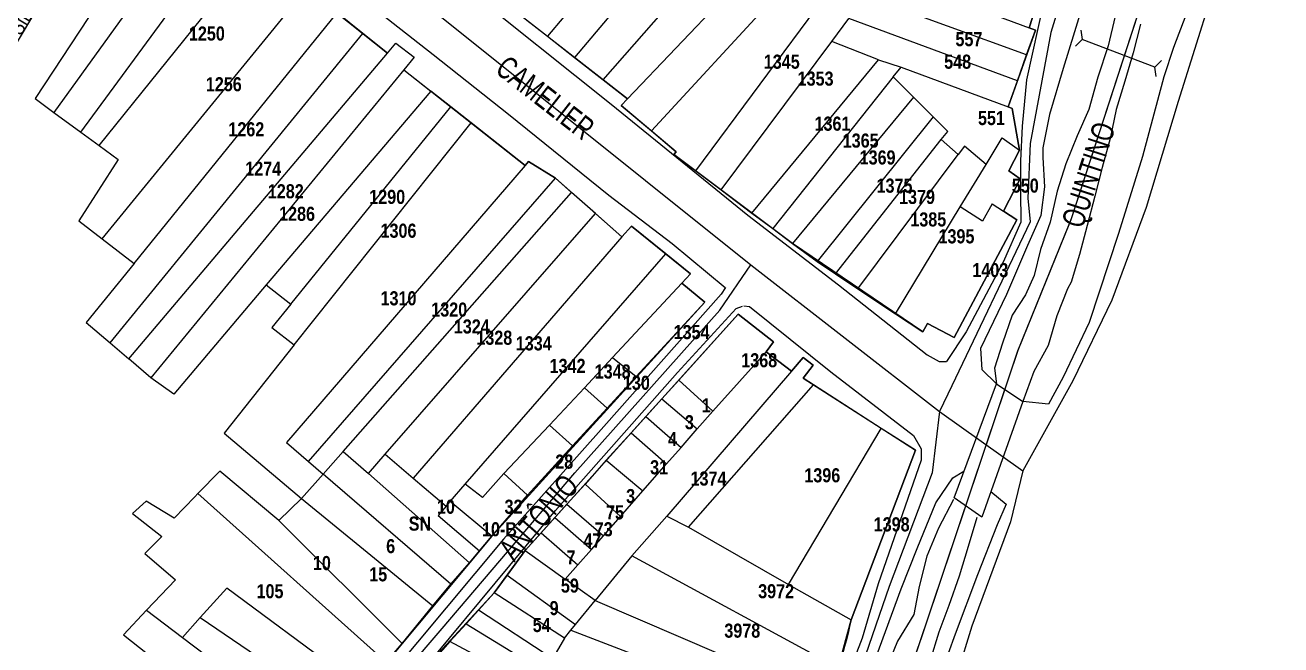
# Model space of a CAD drawing. Extents: x 199665 to 201826, y 4836581 to 4838476.
# Drawn here: x 201597.4 to 201820.2, y 4837371.7 to 4837481.7 of the extents above; entities that cross this region are included whole.
import ezdxf
from ezdxf.enums import TextEntityAlignment as Align

# ---------------------------------------------------------------- set-up
doc = ezdxf.new("R2010")
doc.units = 0
doc.header["$LTSCALE"] = 1.5
doc.header["$MEASUREMENT"] = 0
for name, color, linetype in [('CD-MALHA-LOTES', 40, 'CONTINUOUS'), ('HD-CANAIS', 7, 'CONTINUOUS'), ('HD-TXT-CANAIS', 7, 'CONTINUOUS'), ('LM-LIM-SETOR-FISCAL', 7, 'CONTINUOUS'), ('RU-QUADRAS', 6, 'CONTINUOUS'), ('SV-EIXO-RUA-N-PAV', 6, 'CONTINUOUS'), ('SV-EIXO-RUA-PAV', 20, 'CONTINUOUS'), ('SV-ESTIVAS', 7, 'CONTINUOUS'), ('SV-PONTE-BUEIRO', 249, 'CONTINUOUS'), ('SV-RUA-NAO-PAV-S-GUIA-C-GUIA', 7, 'CONTINUOUS'), ('SV-RUA-PAVIM-S-GUIA-C-GUIA', 7, 'CONTINUOUS'), ('SV-TXT-RUA-N-PAV-S-GUIA-C-GUIA', 7, 'CONTINUOUS'), ('SV-TXT-RUA-PAV-S-GUIA-C-GUIA', 7, 'CONTINUOUS'), ('Th_NmrPort', 1, 'CONTINUOUS')]:
    doc.layers.add(name, color=color, linetype=linetype)
doc.styles.add('3588-15-2D_TXT$0$ARIAL', font='ARIAL.TTF')
doc.styles.add('ARIAL', font='ARIAL.TTF')
doc.styles.get("Standard").update_dxf_attribs({"font": 'swisscbo.ttf'})
doc.linetypes.add('Limite', pattern='A,20,-3,[130,ltypeshp.shx,S=6.35,R=0,X=0,Y=0],-3,20', length=46)

# ---------------------------------------------------------------- blocks, each defined once
blk = doc.blocks.new('COD045', base_point=(201519.89, 4838593.29))
at = {"layer": 'SV-ESTIVAS'}
blk.add_lwpolyline([(201520.638538, 4838591.792924), (201519.89, 4838593.29), (201520.638538, 4838594.792924)], dxfattribs=at)

msp = doc.modelspace()

# ---------------------------------------------------------------- linework, layer by layer
at = {"layer": 'CD-MALHA-LOTES', "linetype": 'Continuous'}
for p, q in [((201730.72, 4837527.95), (201690.03, 4837479.71)), ((201734.53, 4837523.03), (201694.84, 4837475.96)), ((201699.93, 4837471.98), (201734.42, 4837511.32)), ((201739.29, 4837505.42), (201704.24, 4837468.62)), ((201628.91, 4837502.83), (201602.46, 4837466.21)), ((201607.27, 4837462.68), (201633.81, 4837498.9)), ((201708.48, 4837462.91), (201740.81, 4837497.99)), ((201610.47, 4837460.33), (201638.52, 4837495.14)), ((201716.36, 4837455.8), (201743.24, 4837492.13)), ((201748.72, 4837491.18), (201775.52, 4837481.21)), ((201611.04, 4837443.74), (201647.28, 4837488.17)), ((201775.04, 4837476.41), (201746.46, 4837486.82)), ((201616.69, 4837439.39), (201652.7, 4837483.85)), ((201657.27, 4837480.22), (201652.7, 4837483.85)), ((201775.52, 4837481.21), (201776.76, 4837485.09)), ((201608.63, 4837483.06), (201599.12, 4837468.66)), ((201686.36, 4837482.58), (201690.03, 4837479.71)), ((201740.49, 4837478.81), (201743.49, 4837482.84)), ((201773.41, 4837471.8), (201743.49, 4837482.84)), ((201612.43, 4837425.3), (201657.27, 4837480.22)), ((201661.64, 4837476.74), (201657.27, 4837480.22)), ((201690.03, 4837479.71), (201694.84, 4837475.96)), ((201775.04, 4837476.41), (201776.6, 4837480.81)), ((201776.6, 4837480.81), (201775.52, 4837481.21)), ((201661.64, 4837476.74), (201663.12, 4837478.5)), ((201663.12, 4837478.5), (201666.4, 4837475.98)), ((201720.85, 4837452.45), (201740.49, 4837478.81)), ((201748.75, 4837475.53), (201740.49, 4837478.81)), ((201615.75, 4837422.43), (201661.64, 4837476.74)), ((201666.4, 4837475.98), (201664.54, 4837473.76)), ((201694.84, 4837475.96), (201699.93, 4837471.98)), ((201726.31, 4837448.34), (201748.75, 4837475.53)), ((201748.75, 4837475.53), (201752.78, 4837474.24)), ((201773.41, 4837471.8), (201775.04, 4837476.41)), ((201664.54, 4837473.76), (201619.65, 4837419.09)), ((201664.54, 4837473.76), (201669.35, 4837469.99)), ((201751.35, 4837472.53), (201730, 4837445.58)), ((201751.35, 4837472.53), (201752.78, 4837474.24)), ((201754.98, 4837468.89), (201751.35, 4837472.53)), ((201752.78, 4837474.24), (201771.77, 4837467.18)), ((201699.93, 4837471.98), (201704.24, 4837468.62)), ((201771.77, 4837467.18), (201773.41, 4837471.8)), ((201599.12, 4837468.66), (201602.46, 4837466.21)), ((201669.35, 4837469.99), (201640.11, 4837435.6)), ((201672.92, 4837467.2), (201669.35, 4837469.99)), ((201704.24, 4837468.62), (201703.11, 4837467.43)), ((201754.98, 4837468.89), (201733.49, 4837442.95)), ((201758.44, 4837465.42), (201754.98, 4837468.89)), ((201602.46, 4837466.21), (201607.27, 4837462.68)), ((201644.51, 4837432.18), (201672.92, 4837467.2)), ((201676.51, 4837464.37), (201672.92, 4837467.2)), ((201703.11, 4837467.43), (201708.48, 4837462.91)), ((201772.5, 4837466.91), (201771.77, 4837467.18)), ((201773.8, 4837459.49), (201772.5, 4837466.91)), ((201645.11, 4837424.92), (201676.51, 4837464.37)), ((201686.06, 4837456.78), (201676.51, 4837464.37)), ((201758.44, 4837465.42), (201737.88, 4837439.74)), ((201761.05, 4837462.79), (201758.44, 4837465.42)), ((201607.27, 4837462.68), (201610.47, 4837460.33)), ((201708.48, 4837462.91), (201712.86, 4837459.22)), ((201741.12, 4837437.55), (201759.9, 4837461.36)), ((201759.9, 4837461.36), (201761.05, 4837462.79)), ((201762.89, 4837458.72), (201759.9, 4837461.36)), ((201767.86, 4837456.95), (201770.72, 4837461.67)), ((201770.72, 4837461.67), (201773.8, 4837459.49)), ((201610.47, 4837460.33), (201613.89, 4837457.82)), ((201712.86, 4837459.22), (201712.45, 4837458.71)), ((201764.05, 4837460.23), (201762.89, 4837458.72)), ((201767.86, 4837456.95), (201764.05, 4837460.23)), ((201771.91, 4837455.81), (201773.8, 4837459.49)), ((201613.89, 4837457.82), (201606.92, 4837446.95)), ((201686.06, 4837456.78), (201643.72, 4837407.59)), ((201686.65, 4837457.47), (201686.06, 4837456.78)), ((201691.46, 4837454.5), (201686.65, 4837457.47)), ((201712.45, 4837458.71), (201716.36, 4837455.8)), ((201745.13, 4837434.87), (201762.89, 4837458.72)), ((201763.28, 4837449.41), (201767.86, 4837456.95)), ((201647.61, 4837404.24), (201691.46, 4837454.5)), ((201694.31, 4837451.97), (201691.46, 4837454.5)), ((201716.36, 4837455.8), (201720.85, 4837452.45)), ((201773.92, 4837454.41), (201771.91, 4837455.81)), ((201720.85, 4837452.45), (201726.31, 4837448.34)), ((201770.93, 4837448.65), (201773.92, 4837454.41)), ((201653.79, 4837406.02), (201694.31, 4837451.97)), ((201698.54, 4837448.23), (201694.31, 4837451.97)), ((201661.26, 4837405.52), (201698.54, 4837448.23)), ((201703.25, 4837444.08), (201698.54, 4837448.23)), ((201726.31, 4837448.34), (201730, 4837445.58)), ((201751.77, 4837430.46), (201763.28, 4837449.41)), ((201767.22, 4837446.88), (201763.28, 4837449.41)), ((201768.91, 4837449.95), (201767.22, 4837446.88)), ((201768.91, 4837449.95), (201770.93, 4837448.65)), ((201773.31, 4837447.11), (201770.93, 4837448.65)), ((201606.92, 4837446.95), (201611.04, 4837443.74)), ((201704.93, 4837446.03), (201703.25, 4837444.08)), ((201711.05, 4837441.1), (201704.93, 4837446.03)), ((201762.2, 4837426.22), (201773.31, 4837447.11)), ((201611.04, 4837443.74), (201616.69, 4837439.39)), ((201703.25, 4837444.08), (201666.21, 4837401.27)), ((201730, 4837445.58), (201733.49, 4837442.95)), ((201733.49, 4837442.95), (201737.88, 4837439.74)), ((201616.69, 4837439.39), (201608.19, 4837428.89)), ((201675.46, 4837400.2), (201711.05, 4837441.1)), ((201715.41, 4837437.55), (201711.05, 4837441.1)), ((201737.88, 4837439.74), (201741.12, 4837437.55)), ((201713.88, 4837435.91), (201715.41, 4837437.55)), ((201741.12, 4837437.55), (201745.13, 4837434.87)), ((201640.11, 4837435.6), (201623.74, 4837416.17)), ((201640.11, 4837435.6), (201644.51, 4837432.18)), ((201713.88, 4837435.91), (201701.6, 4837422.69)), ((201717.94, 4837432.54), (201713.88, 4837435.91)), ((201745.13, 4837434.87), (201751.77, 4837430.46)), ((201705.8, 4837419.32), (201717.94, 4837432.54)), ((201644.51, 4837432.18), (201641.13, 4837428)), ((201723.88, 4837430.41), (201713.33, 4837418.69)), ((201730.16, 4837425.48), (201723.88, 4837430.41)), ((201751.77, 4837430.46), (201756.64, 4837427.22)), ((201608.19, 4837428.89), (201612.43, 4837425.3)), ((201641.13, 4837428), (201645.11, 4837424.92)), ((201756.64, 4837427.22), (201757.48, 4837428.7)), ((201757.48, 4837428.7), (201762.2, 4837426.22)), ((201612.43, 4837425.3), (201615.75, 4837422.43)), ((201645.11, 4837424.92), (201632.65, 4837409.24)), ((201719.38, 4837413.18), (201728.81, 4837423.67)), ((201728.81, 4837423.67), (201730.16, 4837425.48)), ((201733.36, 4837420.25), (201728.81, 4837423.67)), ((201619.65, 4837419.09), (201615.75, 4837422.43)), ((201701.6, 4837422.69), (201696.61, 4837417.32)), ((201701.6, 4837422.69), (201705.8, 4837419.32)), ((201735.43, 4837422.68), (201733.36, 4837420.25)), ((201735.41, 4837419.03), (201737.17, 4837421.34)), ((201737.17, 4837421.34), (201735.43, 4837422.68)), ((201623.74, 4837416.17), (201619.65, 4837419.09)), ((201700.65, 4837413.71), (201705.8, 4837419.32)), ((201733.36, 4837420.25), (201711.21, 4837394.51)), ((201737.22, 4837417.83), (201735.41, 4837419.03)), ((201696.61, 4837417.32), (201690.42, 4837410.66)), ((201696.61, 4837417.32), (201700.65, 4837413.71)), ((201713.33, 4837418.69), (201710.31, 4837415.36)), ((201713.33, 4837418.69), (201719.38, 4837413.18)), ((201715.05, 4837392.57), (201737.22, 4837417.83)), ((201749.23, 4837410.06), (201737.22, 4837417.83)), ((201710.31, 4837415.36), (201707.48, 4837412.19)), ((201710.31, 4837415.36), (201716.58, 4837410)), ((201694.5, 4837407.02), (201700.65, 4837413.71)), ((201707.48, 4837412.19), (201704.89, 4837409.33)), ((201707.48, 4837412.19), (201713.73, 4837406.73)), ((201716.58, 4837410), (201719.38, 4837413.18)), ((201690.42, 4837410.66), (201682.31, 4837402.1)), ((201690.42, 4837410.66), (201694.5, 4837407.02)), ((201713.73, 4837406.73), (201716.58, 4837410)), ((201732.78, 4837382.4), (201749.23, 4837410.06)), ((201755.36, 4837406.26), (201749.23, 4837410.06)), ((201632.65, 4837409.24), (201646.39, 4837397.63)), ((201704.89, 4837409.33), (201700.47, 4837404.44)), ((201704.89, 4837409.33), (201711.16, 4837403.81)), ((201643.72, 4837407.59), (201647.61, 4837404.24)), ((201650.22, 4837401.99), (201653.79, 4837406.02)), ((201653.79, 4837406.02), (201658.27, 4837402.07)), ((201658.27, 4837402.07), (201661.26, 4837405.52)), ((201661.26, 4837405.52), (201666.21, 4837401.27)), ((201686.47, 4837398.26), (201694.5, 4837407.02)), ((201711.16, 4837403.81), (201713.73, 4837406.73)), ((201743.91, 4837376.14), (201755.36, 4837406.26)), ((201647.61, 4837404.24), (201650.22, 4837401.99)), ((201700.47, 4837404.44), (201696.73, 4837400.23)), ((201700.47, 4837404.44), (201706.95, 4837399.03)), ((201706.95, 4837399.03), (201711.16, 4837403.81)), ((201631.88, 4837402.54), (201627.98, 4837398.52)), ((201642.36, 4837393.78), (201631.88, 4837402.54)), ((201650.22, 4837401.99), (201646.39, 4837397.63)), ((201672.89, 4837382.43), (201650.22, 4837401.99)), ((201676.19, 4837386.26), (201658.27, 4837402.07)), ((201666.21, 4837401.27), (201672.05, 4837396.28)), ((201682.31, 4837402.1), (201678.52, 4837397.84)), ((201686.47, 4837398.26), (201682.31, 4837402.1)), ((201672.76, 4837397.1), (201675.46, 4837400.2)), ((201678.52, 4837397.84), (201675.46, 4837400.2)), ((201696.73, 4837400.23), (201693.49, 4837396.66)), ((201696.73, 4837400.23), (201702.98, 4837394.45)), ((201702.98, 4837394.45), (201706.95, 4837399.03)), ((201618.86, 4837397.17), (201616.41, 4837395.01)), ((201623.8, 4837394.16), (201618.86, 4837397.17)), ((201627.49, 4837397.97), (201623.8, 4837394.16)), ((201627.98, 4837398.52), (201627.49, 4837397.97)), ((201627.98, 4837398.52), (201661.41, 4837368.59)), ((201646.39, 4837397.63), (201642.36, 4837393.78)), ((201646.39, 4837397.63), (201669.67, 4837378.6)), ((201672.05, 4837396.28), (201672.76, 4837397.1)), ((201680.19, 4837390.95), (201672.76, 4837397.1)), ((201680.19, 4837390.95), (201686.47, 4837398.26)), ((201693.49, 4837396.66), (201691.33, 4837394.26)), ((201693.49, 4837396.66), (201699.95, 4837391.02)), ((201616.41, 4837395.01), (201621.61, 4837390.92)), ((201672.05, 4837396.28), (201670.65, 4837394.67)), ((201670.65, 4837394.67), (201677.95, 4837388.34)), ((201699.95, 4837391.02), (201702.98, 4837394.45)), ((201711.21, 4837394.51), (201705.02, 4837387.47)), ((201711.21, 4837394.51), (201715.05, 4837392.57)), ((201642.36, 4837393.78), (201664.27, 4837371.94)), ((201691.33, 4837394.26), (201688.92, 4837391.58)), ((201691.33, 4837394.26), (201697.82, 4837388.59)), ((201715.05, 4837392.57), (201732.78, 4837382.4)), ((201621.61, 4837390.92), (201618.62, 4837387.9)), ((201677.95, 4837388.34), (201680.19, 4837390.95)), ((201688.92, 4837391.58), (201686.09, 4837388.43)), ((201688.92, 4837391.58), (201695.44, 4837385.88)), ((201697.82, 4837388.59), (201699.95, 4837391.02)), ((201618.62, 4837387.9), (201624.07, 4837383.22)), ((201676.19, 4837386.26), (201677.95, 4837388.34)), ((201686.09, 4837388.43), (201682.89, 4837384.06)), ((201686.09, 4837388.43), (201693.19, 4837383.36)), ((201695.44, 4837385.88), (201697.82, 4837388.59)), ((201672.89, 4837382.43), (201676.19, 4837386.26)), ((201693.19, 4837383.36), (201695.44, 4837385.88)), ((201705.02, 4837387.47), (201698.51, 4837379.56)), ((201741.62, 4837367.61), (201705.02, 4837387.47)), ((201624.07, 4837383.22), (201618.9, 4837377.82)), ((201682.89, 4837384.06), (201680.6, 4837380.89)), ((201682.89, 4837384.06), (201695.01, 4837375.3)), ((201698.51, 4837379.56), (201693.19, 4837383.36)), ((201633.16, 4837381.77), (201628.4, 4837376.54)), ((201657.38, 4837363.8), (201633.16, 4837381.77)), ((201669.67, 4837378.6), (201672.89, 4837382.43)), ((201732.78, 4837382.4), (201743.91, 4837376.14)), ((201680.6, 4837380.89), (201677.79, 4837377.82)), ((201693.04, 4837372.87), (201680.6, 4837380.89)), ((201695.01, 4837375.3), (201698.51, 4837379.56)), ((201698.51, 4837379.56), (201739.35, 4837362.03)), ((201618.9, 4837377.82), (201614.81, 4837373.43)), ((201618.9, 4837377.82), (201625.29, 4837372.99)), ((201625.29, 4837372.99), (201628.4, 4837376.54)), ((201628.4, 4837376.54), (201653.64, 4837359.41)), ((201664.27, 4837371.94), (201669.67, 4837378.6)), ((201677.79, 4837377.82), (201675.6, 4837375.43)), ((201690.96, 4837369.19), (201677.79, 4837377.82)), ((201675.6, 4837375.43), (201672.73, 4837372.26)), ((201675.6, 4837375.43), (201689.6, 4837366.8)), ((201694.16, 4837374.28), (201695.01, 4837375.3)), ((201741.62, 4837367.61), (201743.91, 4837376.14)), ((201614.81, 4837373.43), (201625.24, 4837365.27)), ((201625.29, 4837372.99), (201649.66, 4837354.57)), ((201672.73, 4837372.26), (201669.2, 4837368.28)), ((201680.09, 4837368.3), (201672.73, 4837372.26)), ((201693.04, 4837372.87), (201691.18, 4837369.59)), ((201693.04, 4837372.87), (201694.16, 4837374.28)), ((201694.16, 4837374.28), (201737.57, 4837357.7)), ((201661.41, 4837368.59), (201664.27, 4837371.94))]:
    msp.add_line(p, q, dxfattribs=at)
at = {"layer": 'HD-CANAIS'}
for points in [[(201790.76, 4837483.26), (201789.53, 4837478.02), (201787.7, 4837472.45), (201786.09, 4837466.74), (201784.04, 4837462.02), (201782, 4837457.05), (201780.45, 4837452.2), (201779.23, 4837446.7), (201777.53, 4837441.89), (201776.38, 4837437.25), (201774.85, 4837433.84), (201772.49, 4837430.23), (201770.76, 4837425.21), (201769.33, 4837420.81), (201769.7, 4837418.03)], [(201795.25, 4837481.85), (201793.96, 4837476.75), (201792.47, 4837471.74), (201790.93, 4837466.74), (201789.85, 4837461.55), (201788.46, 4837456.4), (201787.18, 4837451.3), (201785.79, 4837446.1), (201784.45, 4837441), (201782.96, 4837436.09), (201782.31, 4837434.88), (201780.39, 4837430.06), (201778.86, 4837424.79), (201776.33, 4837420.18), (201774.35, 4837414.87)], [(201762.08, 4837397.47), (201759.4, 4837392.41), (201757.32, 4837387.4), (201755.98, 4837382.02), (201755.06, 4837377.09), (201752.13, 4837372.34), (201749.89, 4837366.82)], [(201766.23, 4837394.26), (201764.65, 4837389.13), (201763.11, 4837383.86), (201761.23, 4837378.64), (201759.46, 4837373.93), (201757.87, 4837368.7)]]:
    msp.add_lwpolyline(points, dxfattribs=at)
at = {"layer": 'LM-LIM-SETOR-FISCAL', "linetype": 'Limite', "ltscale": 0.1, "const_width": 0.25}
msp.add_lwpolyline([(201746.7, 4837344.82), (201756.31, 4837372.75), (201773.51, 4837423.95), (201782.94, 4837447.2), (201805.85, 4837517.61), (201815.59, 4837547.98), (201579.65, 4837744.79), (201506.91, 4837804.48), (201315.19, 4837961.05)], dxfattribs=at)
at = {"layer": 'RU-QUADRAS', "color": 6, "linetype": 'Continuous'}
for points in [[(201589.34, 4837536.23), (201601.76, 4837526.44), (201600.98, 4837525.45), (201614.4, 4837515.85), (201613.4, 4837514.57), (201616.49, 4837511.76, 0.017529), (201589.53, 4837472.79)], [(201661.56, 4837360.24), (201680.6, 4837380.89), (201686.09, 4837388.43), (201723.88, 4837430.41), (201730.16, 4837425.48), (201728.81, 4837423.67), (201733.36, 4837420.25), (201735.43, 4837422.68), (201737.17, 4837421.34), (201735.41, 4837419.03), (201755.36, 4837406.26), (201743.91, 4837376.14, -0.062925), (201737.57, 4837357.7)]]:
    msp.add_lwpolyline(points, format="xyb", dxfattribs=at)
for points in [[(201786.1, 4837514.14), (201775.52, 4837481.21), (201776.6, 4837480.81), (201771.77, 4837467.18), (201772.5, 4837466.91), (201773.8, 4837459.49), (201771.91, 4837455.81), (201773.92, 4837454.41), (201770.93, 4837448.65), (201773.31, 4837447.11), (201762.2, 4837426.22), (201757.48, 4837428.7), (201756.64, 4837427.22), (201733.49, 4837442.95), (201712.45, 4837458.71), (201712.86, 4837459.22), (201703.11, 4837467.43), (201704.24, 4837468.62), (201676.66, 4837490.16)], [(201592.03, 4837472.15), (201601.31, 4837487.72), (201617.57, 4837510.19), (201623.43, 4837505.48), (201624.15, 4837506.57), (201661.64, 4837476.74), (201663.12, 4837478.5), (201666.4, 4837475.98), (201664.54, 4837473.76), (201686.06, 4837456.78), (201686.65, 4837457.47), (201691.46, 4837454.5), (201703.25, 4837444.08), (201704.93, 4837446.03), (201715.41, 4837437.55), (201713.88, 4837435.91), (201717.94, 4837432.54), (201680.19, 4837390.95), (201627.72, 4837328.13)]]:
    msp.add_lwpolyline(points, dxfattribs=at)
at = {"layer": 'SV-EIXO-RUA-N-PAV'}
for points in [[(201775.66, 4837446.75), (201761.76, 4837417.68), (201759.57, 4837413.13)], [(201589.16, 4837283.42), (201598.32, 4837293.36), (201622.54, 4837317.23), (201646.06, 4837345.02), (201671.35, 4837374.59), (201694.9, 4837402.21), (201720.62, 4837431.08), (201726.1, 4837439.12)]]:
    msp.add_lwpolyline(points, dxfattribs=at)
at = {"layer": 'SV-EIXO-RUA-PAV'}
for p, q in [((201783.44, 4837493.89), (201779.37, 4837480.39)), ((201809.26, 4837491.39), (201801.92, 4837468.14)), ((201670.37, 4837483.84), (201726.1, 4837439.12)), ((201779.37, 4837480.39), (201775.66, 4837460.66)), ((201801.92, 4837468.14), (201796.26, 4837449.33)), ((201775.66, 4837460.66), (201775.24, 4837450.97)), ((201775.24, 4837450.97), (201775.66, 4837446.75)), ((201796.26, 4837449.33), (201790.19, 4837432.86)), ((201726.1, 4837439.12), (201759.57, 4837413.13)), ((201790.19, 4837432.86), (201783.25, 4837418.55)), ((201783.25, 4837418.55), (201774.35, 4837402.57)), ((201759.57, 4837413.13), (201774.35, 4837402.57)), ((201774.35, 4837402.57), (201772.2, 4837393.53)), ((201772.2, 4837393.53), (201765.35, 4837374.98)), ((201765.35, 4837374.98), (201758.5, 4837353))]:
    msp.add_line(p, q, dxfattribs=at)
msp.add_lwpolyline([(201759.57, 4837413.13), (201758.27, 4837402.21), (201750.69, 4837382.05), (201732.69, 4837329.84)], dxfattribs=at)
at = {"layer": 'SV-ESTIVAS'}
msp.add_lwpolyline([(201797.79, 4837474.21), (201784.89, 4837479.13)], dxfattribs=at)
at = {"layer": 'SV-PONTE-BUEIRO'}
msp.add_lwpolyline([(201774.35, 4837414.87), (201767.13, 4837394.34), (201762.18, 4837397.76), (201769.7, 4837418.03)], close=True, dxfattribs=at)
at = {"layer": 'SV-RUA-NAO-PAV-S-GUIA-C-GUIA'}
for points in [[(201777.57, 4837447.89), (201775.23, 4837442.58), (201771.5, 4837433.89), (201766.85, 4837424.27), (201767.12, 4837420.54), (201769.7, 4837418.03)], [(201774.05, 4837446.69), (201770.89, 4837439.6), (201764.34, 4837427.25), (201760.81, 4837421.96)], [(201721.62, 4837435.13), (201720.85, 4837433.95), (201700.03, 4837410.43), (201682.21, 4837390.46), (201651.69, 4837353.85)], [(201689.48, 4837213.36), (201684.57, 4837212.83), (201673.68, 4837219.64), (201657.02, 4837231.43), (201641.71, 4837243.94), (201628.19, 4837254.99), (201605.53, 4837274.01), (201593.43, 4837286.53), (201602.68, 4837295.83), (201621.62, 4837314.68), (201643.96, 4837339.53), (201653.38, 4837349.93), (201670.04, 4837369.71), (201691.49, 4837395.52), (201713.13, 4837420.02), (201723.51, 4837431.41), (201724.66, 4837431.79)]]:
    msp.add_lwpolyline(points, dxfattribs=at)
at = {"layer": 'SV-RUA-PAVIM-S-GUIA-C-GUIA'}
for points in [[(201755.95, 4837593.92), (201761.72, 4837589.25), (201779.52, 4837574.5), (201788.98, 4837566.17), (201800.59, 4837553.31), (201800.84, 4837552.79), (201800.78, 4837551.91), (201800.57, 4837550.71), (201799.17, 4837545.78), (201790.29, 4837524.2), (201784.52, 4837506.24), (201783.94, 4837504.45), (201778.17, 4837486.24), (201775.03, 4837471.97), (201774.24, 4837463.74), (201773.97, 4837457.63), (201773.94, 4837452.19), (201774.05, 4837446.69)], [(201808.53, 4837548.32), (201807.46, 4837548.54), (201806.47, 4837548.12), (201805.77, 4837547.06), (201800.15, 4837532.14), (201791.34, 4837505.57), (201790.03, 4837501.63), (201781.51, 4837473.97), (201779.12, 4837465.83), (201777.91, 4837459.89), (201777.93, 4837458.17), (201778.25, 4837452.97), (201777.57, 4837447.89)], [(201818.25, 4837541.04), (201820.06, 4837538.71), (201820.16, 4837535.45), (201818.18, 4837530.33), (201816.09, 4837525.46), (201814.14, 4837520.84), (201812.34, 4837515.93), (201810.78, 4837510.27), (201809.56, 4837504.72), (201809.35, 4837503.8), (201808.47, 4837499.78), (201806.69, 4837494.31), (201804.91, 4837489.1), (201803.29, 4837483.44), (201801.13, 4837477.71), (201799.37, 4837472.5), (201795.58, 4837458.36), (201791.37, 4837444.69), (201786.12, 4837428.88), (201781.52, 4837419.21), (201778.94, 4837414.4), (201774.35, 4837414.87)], [(201590.6, 4837538.68), (201607.99, 4837524.95), (201609.94, 4837523.41), (201637.19, 4837501.92), (201650.65, 4837491.49), (201669.76, 4837476.47), (201683.1, 4837465.88), (201700.92, 4837451.48), (201712.14, 4837442.92), (201721.57, 4837435.13)], [(201675.26, 4837488.53), (201701.33, 4837467.66), (201725.57, 4837447.96), (201741.67, 4837435.58), (201757.43, 4837423.16), (201759.56, 4837421.98), (201760.81, 4837421.96)], [(201724.87, 4837431.84), (201725.91, 4837431.77), (201740.33, 4837420.17), (201755, 4837408.86), (201756.32, 4837406.49), (201756.34, 4837404.44)], [(201756.34, 4837404.44), (201748.69, 4837382.53), (201745.89, 4837372.88), (201736.77, 4837349.24), (201726.43, 4837318.37), (201710.87, 4837273.04), (201689.48, 4837213.36)], [(201693.93, 4837203.85), (201695.33, 4837209.88), (201698.87, 4837218.77), (201703.56, 4837234.08), (201711.5, 4837259.14), (201715.43, 4837270.22), (201718.9, 4837281.21), (201722.97, 4837291.84), (201726.36, 4837300.68), (201729.46, 4837310.28), (201733.23, 4837321.11), (201735.65, 4837328.82), (201738.25, 4837338.77), (201741.08, 4837347.12), (201744.46, 4837358.41), (201748.28, 4837369.35), (201752.78, 4837381.62), (201755.64, 4837388.77), (201758.97, 4837396.91), (201761.94, 4837401.31), (201763.92, 4837402.52)], [(201768.69, 4837398.9), (201771.41, 4837396.68), (201769.81, 4837393), (201766.32, 4837384.11), (201762.35, 4837373.58), (201757.39, 4837359.87), (201755.37, 4837349.06), (201752.01, 4837339.42), (201748.1, 4837328.88), (201745.01, 4837317.09), (201741.92, 4837307.85), (201738.32, 4837295.51), (201735.12, 4837282.67), (201731.46, 4837272.28), (201727.67, 4837260.15), (201723.43, 4837248.37), (201719.61, 4837237.64), (201716.91, 4837227.99), (201714.3, 4837217.84), (201711.23, 4837206.79), (201710.13, 4837200.47), (201709.51, 4837198.93), (201706.63, 4837197.32)]]:
    msp.add_lwpolyline(points, dxfattribs=at)

# ---------------------------------------------------------------- block references
at = {"layer": 'SV-ESTIVAS'}
for p, rotation in [((201784.89, 4837479.13, 3.24), 161), ((201797.79, 4837474.21, 3.24), 342)]:
    msp.add_blockref('COD045', p, dxfattribs=dict(at, rotation=rotation))

# ---------------------------------------------------------------- texts
at = {"layer": 'HD-TXT-CANAIS', "style": 'ARIAL', "width": 0.7}
msp.add_text('QUINTINO', height=4, rotation=72, dxfattribs=at).set_placement((201784.97, 4837445.43))
at = {"layer": 'SV-TXT-RUA-N-PAV-S-GUIA-C-GUIA', "width": 0.7}
for s, height, rotation, style, p in [('SILVESTRE', 3, 58.9567, '3588-15-2D_TXT$0$ARIAL', (201596.65, 4837479.65)), ('ANTÔNIO', 4, 49, 'ARIAL', (201684.14, 4837386.26))]:
    msp.add_text(s, height=height, rotation=rotation, dxfattribs=dict(at, style=style)).set_placement(p)
at = {"layer": 'SV-TXT-RUA-PAV-S-GUIA-C-GUIA', "style": 'ARIAL', "width": 0.7}
msp.add_text('CAMELIER', height=4, rotation=322, dxfattribs=at).set_placement((201680.55, 4837473.4))
at = {"layer": 'Th_NmrPort', "color": 1}
for s, p in [('1250', (201626.42, 4837480.2)), ('557', (201762.42, 4837479.2)), ('1345', (201728.42, 4837475.2)), ('548', (201760.42, 4837475.2)), ('1256', (201629.42, 4837471.2)), ('1353', (201734.42, 4837472.2)), ('551', (201766.42, 4837465.2)), ('1262', (201633.42, 4837463.2)), ('1361', (201737.42, 4837464.2)), ('1365', (201742.42, 4837461.2)), ('1369', (201745.42, 4837458.2)), ('1274', (201636.42, 4837456.2)), ('1282', (201640.42, 4837452.2)), ('1290', (201658.42, 4837451.2)), ('1375', (201748.42, 4837453.2)), ('1379', (201752.42, 4837451.2)), ('550', (201772.42, 4837453.2)), ('1286', (201642.42, 4837448.2)), ('1385', (201754.42, 4837447.2)), ('1306', (201660.42, 4837445.2)), ('1395', (201759.42, 4837444.2)), ('1403', (201765.42, 4837438.2)), ('1310', (201660.42, 4837433.2)), ('1320', (201669.42, 4837431.2)), ('1324', (201673.42, 4837428.2)), ('1354', (201712.42, 4837427.2)), ('1328', (201677.42, 4837426.2)), ('1334', (201684.42, 4837425.2)), ('1368', (201724.42, 4837422.2)), ('1342', (201690.42, 4837421.2)), ('1348', (201698.42, 4837420.2)), ('130', (201703.42, 4837418.2)), ('1', (201717.42, 4837414.2)), ('3', (201714.42, 4837411.2)), ('4', (201711.42, 4837408.2)), ('28', (201691.42, 4837404.2)), ('31', (201708.25, 4837403.2)), ('1374', (201715.42, 4837401.2)), ('1396', (201735.61, 4837401.78)), ('3', (201703.99, 4837398.09)), ('10', (201670.42, 4837396.2)), ('32', (201682.42, 4837396.2)), ('SN', (201665.42, 4837393.2)), ('75', (201700.42, 4837395.2)), ('1398', (201747.92, 4837393.07)), ('10-B', (201678.42, 4837392.2)), ('73', (201698.42, 4837392.2)), ('6', (201661.42, 4837389.2)), ('47', (201696.42, 4837390.2)), ('7', (201693.42, 4837387.2)), ('10', (201648.42, 4837386.2)), ('15', (201658.42, 4837384.2)), ('59', (201692.42, 4837382.2)), ('105', (201638.42, 4837381.2)), ('3972', (201727.42, 4837381.2)), ('9', (201690.42, 4837378.2)), ('54', (201687.42, 4837375.2)), ('3978', (201721.42, 4837374.2))]:
    msp.add_text(s, height=2.5, dxfattribs=at).set_placement(p, align=Align.MIDDLE_LEFT)

doc.saveas('drawing.dxf')
